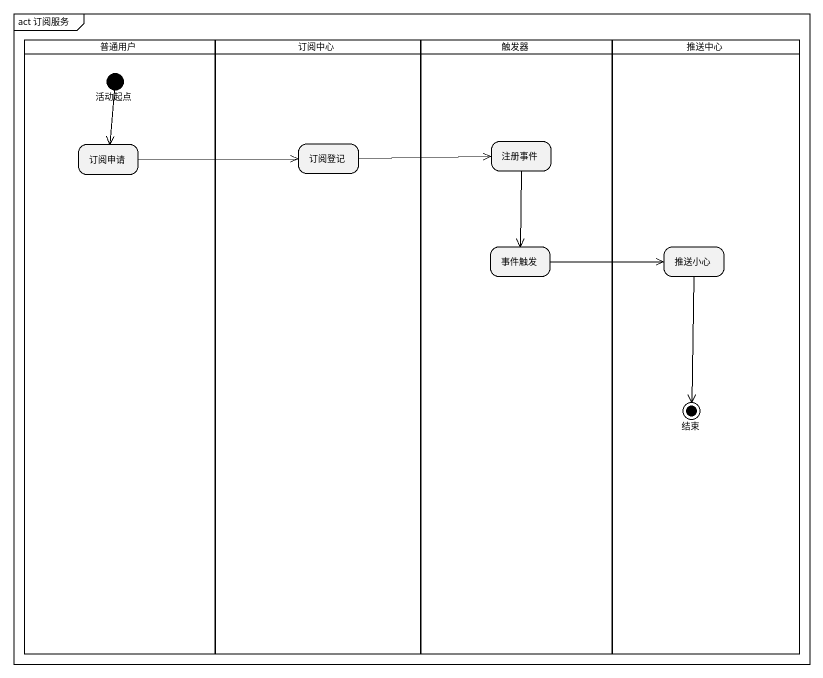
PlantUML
@startuml
mainframe act 订阅服务
hide empty description
state 普通用户 <<partition>> {
  state 活动起点 <<start>>
  state 订阅申请
}
state 订阅中心 <<partition>> {
  state 订阅登记
}
state 触发器 <<partition>> {
  state 注册事件
  state 事件触发
}
state 推送中心 <<partition>> {
  state 推送小心
  state 结束 <<end>>
}
活动起点 --> 订阅申请
订阅申请 -right-> 订阅登记
订阅登记 -right-> 注册事件
注册事件 --> 事件触发
事件触发 -right-> 推送小心
推送小心 --> 结束
@enduml
